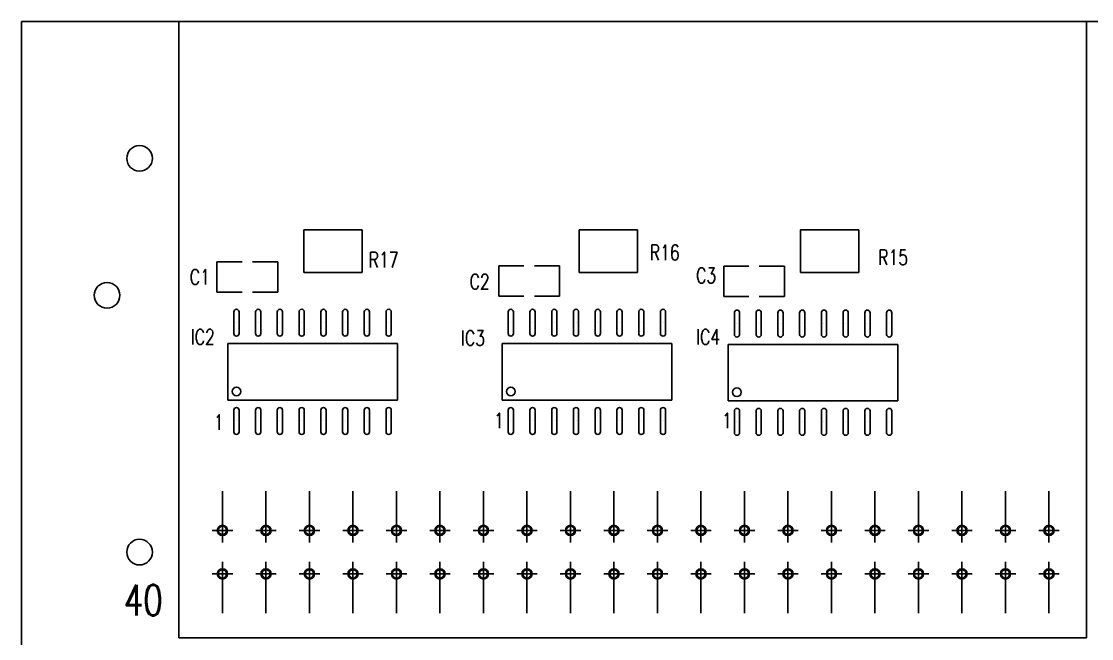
# Model space of a CAD drawing. Extents: x 0 to 110, y 0 to 72.
# Drawn here: x 0 to 62.5, y 36 to 72 of the extents above; entities that cross this region are included whole.
import ezdxf

# ---------------------------------------------------------------- set-up
doc = ezdxf.new("R2010")
doc.units = 0
doc.layers.get('0').update_dxf_attribs({"linetype": 'CONTINUOUS'})
for name, color, linetype in [('BOARD_OUTLINE_00', 254, 'CONTINUOUS'), ('DRIL_SYMBOL', 254, 'CONTINUOUS'), ('PART_NAME_01', 254, 'CONTINUOUS'), ('PART_TOP_2DLINE_00', 254, 'CONTINUOUS'), ('PART_TOP_2DLINE_01', 254, 'CONTINUOUS'), ('TEXT_26', 255, 'CONTINUOUS')]:
    doc.layers.add(name, color=color, linetype=linetype)
doc.styles.add('W0$127', font='simplex', dxfattribs={"width": 0.75})
doc.styles.add('W0$254', font='simplex', dxfattribs={"width": 0.75})

msp = doc.modelspace()

# ---------------------------------------------------------------- linework, layer by layer
for p, q in [((12.403, 55.035), (12.403, 53.765)), ((12.707, 53.765), (12.707, 55.035)), ((13.673, 55.035), (13.673, 53.765)), ((13.977, 53.765), (13.977, 55.035)), ((14.943, 55.035), (14.943, 53.765)), ((15.247, 53.765), (15.247, 55.035)), ((16.213, 55.035), (16.213, 53.765)), ((16.517, 53.765), (16.517, 55.035)), ((17.483, 55.035), (17.483, 53.765)), ((17.787, 53.765), (17.787, 55.035)), ((18.753, 55.035), (18.753, 53.765)), ((19.057, 53.765), (19.057, 55.035)), ((20.023, 55.035), (20.023, 53.765)), ((20.327, 53.765), (20.327, 55.035)), ((21.293, 55.035), (21.293, 53.765)), ((21.597, 53.765), (21.597, 55.035)), ((28.423, 55.035), (28.423, 53.765)), ((28.727, 53.765), (28.727, 55.035)), ((29.693, 55.035), (29.693, 53.765)), ((29.997, 53.765), (29.997, 55.035)), ((30.963, 55.035), (30.963, 53.765)), ((31.267, 53.765), (31.267, 55.035)), ((32.233, 55.035), (32.233, 53.765)), ((32.537, 53.765), (32.537, 55.035)), ((33.503, 55.035), (33.503, 53.765)), ((33.807, 53.765), (33.807, 55.035)), ((34.773, 55.035), (34.773, 53.765)), ((35.077, 53.765), (35.077, 55.035)), ((36.043, 55.035), (36.043, 53.765)), ((36.347, 53.765), (36.347, 55.035)), ((37.313, 55.035), (37.313, 53.765)), ((37.617, 53.765), (37.617, 55.035)), ((12.555, 54.4), (12.555, 54.4)), ((12.555, 54.4), (12.555, 54.4)), ((12.555, 54.4), (12.555, 54.4)), ((12.555, 54.4), (12.555, 54.4)), ((12.555, 54.4), (12.555, 54.4)), ((12.555, 54.4), (12.555, 54.4)), ((12.555, 54.4), (12.555, 54.4)), ((12.555, 54.4), (12.555, 54.4)), ((13.825, 54.4), (13.825, 54.4)), ((13.825, 54.4), (13.825, 54.4)), ((13.825, 54.4), (13.825, 54.4)), ((13.825, 54.4), (13.825, 54.4)), ((13.825, 54.4), (13.825, 54.4)), ((13.825, 54.4), (13.825, 54.4)), ((13.825, 54.4), (13.825, 54.4)), ((13.825, 54.4), (13.825, 54.4)), ((15.095, 54.4), (15.095, 54.4)), ((15.095, 54.4), (15.095, 54.4)), ((15.095, 54.4), (15.095, 54.4)), ((15.095, 54.4), (15.095, 54.4)), ((15.095, 54.4), (15.095, 54.4)), ((15.095, 54.4), (15.095, 54.4)), ((15.095, 54.4), (15.095, 54.4)), ((15.095, 54.4), (15.095, 54.4)), ((16.365, 54.4), (16.365, 54.4)), ((16.365, 54.4), (16.365, 54.4)), ((16.365, 54.4), (16.365, 54.4)), ((16.365, 54.4), (16.365, 54.4)), ((16.365, 54.4), (16.365, 54.4)), ((16.365, 54.4), (16.365, 54.4)), ((16.365, 54.4), (16.365, 54.4)), ((16.365, 54.4), (16.365, 54.4)), ((17.635, 54.4), (17.635, 54.4)), ((17.635, 54.4), (17.635, 54.4)), ((17.635, 54.4), (17.635, 54.4)), ((17.635, 54.4), (17.635, 54.4)), ((17.635, 54.4), (17.635, 54.4)), ((17.635, 54.4), (17.635, 54.4)), ((17.635, 54.4), (17.635, 54.4)), ((17.635, 54.4), (17.635, 54.4)), ((18.905, 54.4), (18.905, 54.4)), ((18.905, 54.4), (18.905, 54.4)), ((18.905, 54.4), (18.905, 54.4)), ((18.905, 54.4), (18.905, 54.4)), ((18.905, 54.4), (18.905, 54.4)), ((18.905, 54.4), (18.905, 54.4)), ((18.905, 54.4), (18.905, 54.4)), ((18.905, 54.4), (18.905, 54.4)), ((20.175, 54.4), (20.175, 54.4)), ((20.175, 54.4), (20.175, 54.4)), ((20.175, 54.4), (20.175, 54.4)), ((20.175, 54.4), (20.175, 54.4)), ((20.175, 54.4), (20.175, 54.4)), ((20.175, 54.4), (20.175, 54.4)), ((20.175, 54.4), (20.175, 54.4)), ((20.175, 54.4), (20.175, 54.4)), ((21.445, 54.4), (21.445, 54.4)), ((21.445, 54.4), (21.445, 54.4)), ((21.445, 54.4), (21.445, 54.4)), ((21.445, 54.4), (21.445, 54.4)), ((21.445, 54.4), (21.445, 54.4)), ((21.445, 54.4), (21.445, 54.4)), ((21.445, 54.4), (21.445, 54.4)), ((21.445, 54.4), (21.445, 54.4)), ((28.575, 54.4), (28.575, 54.4)), ((28.575, 54.4), (28.575, 54.4)), ((28.575, 54.4), (28.575, 54.4)), ((28.575, 54.4), (28.575, 54.4)), ((28.575, 54.4), (28.575, 54.4)), ((28.575, 54.4), (28.575, 54.4)), ((28.575, 54.4), (28.575, 54.4)), ((28.575, 54.4), (28.575, 54.4)), ((29.845, 54.4), (29.845, 54.4)), ((29.845, 54.4), (29.845, 54.4)), ((29.845, 54.4), (29.845, 54.4)), ((29.845, 54.4), (29.845, 54.4)), ((29.845, 54.4), (29.845, 54.4)), ((29.845, 54.4), (29.845, 54.4)), ((29.845, 54.4), (29.845, 54.4)), ((29.845, 54.4), (29.845, 54.4)), ((31.115, 54.4), (31.115, 54.4)), ((31.115, 54.4), (31.115, 54.4)), ((31.115, 54.4), (31.115, 54.4)), ((31.115, 54.4), (31.115, 54.4)), ((31.115, 54.4), (31.115, 54.4)), ((31.115, 54.4), (31.115, 54.4)), ((31.115, 54.4), (31.115, 54.4)), ((31.115, 54.4), (31.115, 54.4)), ((32.385, 54.4), (32.385, 54.4)), ((32.385, 54.4), (32.385, 54.4)), ((32.385, 54.4), (32.385, 54.4)), ((32.385, 54.4), (32.385, 54.4)), ((32.385, 54.4), (32.385, 54.4)), ((32.385, 54.4), (32.385, 54.4)), ((32.385, 54.4), (32.385, 54.4)), ((32.385, 54.4), (32.385, 54.4)), ((33.655, 54.4), (33.655, 54.4)), ((33.655, 54.4), (33.655, 54.4)), ((33.655, 54.4), (33.655, 54.4)), ((33.655, 54.4), (33.655, 54.4)), ((33.655, 54.4), (33.655, 54.4)), ((33.655, 54.4), (33.655, 54.4)), ((33.655, 54.4), (33.655, 54.4)), ((33.655, 54.4), (33.655, 54.4)), ((34.925, 54.4), (34.925, 54.4)), ((34.925, 54.4), (34.925, 54.4)), ((34.925, 54.4), (34.925, 54.4)), ((34.925, 54.4), (34.925, 54.4)), ((34.925, 54.4), (34.925, 54.4)), ((34.925, 54.4), (34.925, 54.4)), ((34.925, 54.4), (34.925, 54.4)), ((34.925, 54.4), (34.925, 54.4)), ((36.195, 54.4), (36.195, 54.4)), ((36.195, 54.4), (36.195, 54.4)), ((36.195, 54.4), (36.195, 54.4)), ((36.195, 54.4), (36.195, 54.4)), ((36.195, 54.4), (36.195, 54.4)), ((36.195, 54.4), (36.195, 54.4)), ((36.195, 54.4), (36.195, 54.4)), ((36.195, 54.4), (36.195, 54.4)), ((37.465, 54.4), (37.465, 54.4)), ((37.465, 54.4), (37.465, 54.4)), ((37.465, 54.4), (37.465, 54.4)), ((37.465, 54.4), (37.465, 54.4)), ((37.465, 54.4), (37.465, 54.4)), ((37.465, 54.4), (37.465, 54.4)), ((37.465, 54.4), (37.465, 54.4)), ((37.465, 54.4), (37.465, 54.4)), ((41.629, 54.986), (41.629, 53.716)), ((41.934, 53.716), (41.934, 54.986)), ((42.899, 54.986), (42.899, 53.716)), ((43.204, 53.716), (43.204, 54.986)), ((44.169, 54.986), (44.169, 53.716)), ((44.474, 53.716), (44.474, 54.986)), ((45.439, 54.986), (45.439, 53.716)), ((45.744, 53.716), (45.744, 54.986)), ((46.709, 54.986), (46.709, 53.716)), ((47.014, 53.716), (47.014, 54.986)), ((47.979, 54.986), (47.979, 53.716)), ((48.284, 53.716), (48.284, 54.986)), ((49.249, 54.986), (49.249, 53.716)), ((49.554, 53.716), (49.554, 54.986)), ((50.519, 54.986), (50.519, 53.716)), ((50.824, 53.716), (50.824, 54.986)), ((41.781, 54.351), (41.781, 54.351)), ((41.781, 54.351), (41.781, 54.351)), ((41.781, 54.351), (41.781, 54.351)), ((41.781, 54.351), (41.781, 54.351)), ((41.781, 54.351), (41.781, 54.351)), ((41.781, 54.351), (41.781, 54.351)), ((41.781, 54.351), (41.781, 54.351)), ((41.781, 54.351), (41.781, 54.351)), ((43.051, 54.351), (43.051, 54.351)), ((43.051, 54.351), (43.051, 54.351)), ((43.051, 54.351), (43.051, 54.351)), ((43.051, 54.351), (43.051, 54.351)), ((43.051, 54.351), (43.051, 54.351)), ((43.051, 54.351), (43.051, 54.351)), ((43.051, 54.351), (43.051, 54.351)), ((43.051, 54.351), (43.051, 54.351)), ((44.321, 54.351), (44.321, 54.351)), ((44.321, 54.351), (44.321, 54.351)), ((44.321, 54.351), (44.321, 54.351)), ((44.321, 54.351), (44.321, 54.351)), ((44.321, 54.351), (44.321, 54.351)), ((44.321, 54.351), (44.321, 54.351)), ((44.321, 54.351), (44.321, 54.351)), ((44.321, 54.351), (44.321, 54.351)), ((45.591, 54.351), (45.591, 54.351)), ((45.591, 54.351), (45.591, 54.351)), ((45.591, 54.351), (45.591, 54.351)), ((45.591, 54.351), (45.591, 54.351)), ((45.591, 54.351), (45.591, 54.351)), ((45.591, 54.351), (45.591, 54.351)), ((45.591, 54.351), (45.591, 54.351)), ((45.591, 54.351), (45.591, 54.351)), ((46.861, 54.351), (46.861, 54.351)), ((46.861, 54.351), (46.861, 54.351)), ((46.861, 54.351), (46.861, 54.351)), ((46.861, 54.351), (46.861, 54.351)), ((46.861, 54.351), (46.861, 54.351)), ((46.861, 54.351), (46.861, 54.351)), ((46.861, 54.351), (46.861, 54.351)), ((46.861, 54.351), (46.861, 54.351)), ((48.131, 54.351), (48.131, 54.351)), ((48.131, 54.351), (48.131, 54.351)), ((48.131, 54.351), (48.131, 54.351)), ((48.131, 54.351), (48.131, 54.351)), ((48.131, 54.351), (48.131, 54.351)), ((48.131, 54.351), (48.131, 54.351)), ((48.131, 54.351), (48.131, 54.351)), ((48.131, 54.351), (48.131, 54.351)), ((49.401, 54.351), (49.401, 54.351)), ((49.401, 54.351), (49.401, 54.351)), ((49.401, 54.351), (49.401, 54.351)), ((49.401, 54.351), (49.401, 54.351)), ((49.401, 54.351), (49.401, 54.351)), ((49.401, 54.351), (49.401, 54.351)), ((49.401, 54.351), (49.401, 54.351)), ((49.401, 54.351), (49.401, 54.351)), ((50.671, 54.351), (50.671, 54.351)), ((50.671, 54.351), (50.671, 54.351)), ((50.671, 54.351), (50.671, 54.351)), ((50.671, 54.351), (50.671, 54.351)), ((50.671, 54.351), (50.671, 54.351)), ((50.671, 54.351), (50.671, 54.351)), ((50.671, 54.351), (50.671, 54.351)), ((50.671, 54.351), (50.671, 54.351)), ((12.403, 49.295), (12.403, 48.025)), ((12.707, 48.025), (12.707, 49.295)), ((13.673, 49.295), (13.673, 48.025)), ((13.977, 48.025), (13.977, 49.295)), ((14.943, 49.295), (14.943, 48.025)), ((15.247, 48.025), (15.247, 49.295)), ((16.213, 49.295), (16.213, 48.025)), ((16.517, 48.025), (16.517, 49.295)), ((17.483, 49.295), (17.483, 48.025)), ((17.787, 48.025), (17.787, 49.295)), ((18.753, 49.295), (18.753, 48.025)), ((19.057, 48.025), (19.057, 49.295)), ((20.023, 49.295), (20.023, 48.025)), ((20.327, 48.025), (20.327, 49.295)), ((21.293, 49.295), (21.293, 48.025)), ((21.597, 48.025), (21.597, 49.295)), ((28.423, 49.295), (28.423, 48.025)), ((28.727, 48.025), (28.727, 49.295)), ((29.693, 49.295), (29.693, 48.025)), ((29.997, 48.025), (29.997, 49.295)), ((30.963, 49.295), (30.963, 48.025)), ((31.267, 48.025), (31.267, 49.295)), ((32.233, 49.295), (32.233, 48.025)), ((32.537, 48.025), (32.537, 49.295)), ((33.503, 49.295), (33.503, 48.025)), ((33.807, 48.025), (33.807, 49.295)), ((34.773, 49.295), (34.773, 48.025)), ((35.077, 48.025), (35.077, 49.295)), ((36.043, 49.295), (36.043, 48.025)), ((36.347, 48.025), (36.347, 49.295)), ((37.313, 49.295), (37.313, 48.025)), ((37.617, 48.025), (37.617, 49.295)), ((41.629, 49.245), (41.629, 47.975)), ((41.934, 47.975), (41.934, 49.245)), ((42.899, 49.245), (42.899, 47.975)), ((43.204, 47.975), (43.204, 49.245)), ((44.169, 49.245), (44.169, 47.975)), ((44.474, 47.975), (44.474, 49.245)), ((45.439, 49.245), (45.439, 47.975)), ((45.744, 47.975), (45.744, 49.245)), ((46.709, 49.245), (46.709, 47.975)), ((47.014, 47.975), (47.014, 49.245)), ((47.979, 49.245), (47.979, 47.975)), ((48.284, 47.975), (48.284, 49.245)), ((49.249, 49.245), (49.249, 47.975)), ((49.554, 47.975), (49.554, 49.245)), ((50.519, 49.245), (50.519, 47.975)), ((50.824, 47.975), (50.824, 49.245)), ((12.555, 48.66), (12.555, 48.66)), ((12.555, 48.66), (12.555, 48.66)), ((12.555, 48.66), (12.555, 48.66)), ((12.555, 48.66), (12.555, 48.66)), ((12.555, 48.66), (12.555, 48.66)), ((12.555, 48.66), (12.555, 48.66)), ((12.555, 48.66), (12.555, 48.66)), ((12.555, 48.66), (12.555, 48.66)), ((13.825, 48.66), (13.825, 48.66)), ((13.825, 48.66), (13.825, 48.66)), ((13.825, 48.66), (13.825, 48.66)), ((13.825, 48.66), (13.825, 48.66)), ((13.825, 48.66), (13.825, 48.66)), ((13.825, 48.66), (13.825, 48.66)), ((13.825, 48.66), (13.825, 48.66)), ((13.825, 48.66), (13.825, 48.66)), ((15.095, 48.66), (15.095, 48.66)), ((15.095, 48.66), (15.095, 48.66)), ((15.095, 48.66), (15.095, 48.66)), ((15.095, 48.66), (15.095, 48.66)), ((15.095, 48.66), (15.095, 48.66)), ((15.095, 48.66), (15.095, 48.66)), ((15.095, 48.66), (15.095, 48.66)), ((15.095, 48.66), (15.095, 48.66)), ((16.365, 48.66), (16.365, 48.66)), ((16.365, 48.66), (16.365, 48.66)), ((16.365, 48.66), (16.365, 48.66)), ((16.365, 48.66), (16.365, 48.66)), ((16.365, 48.66), (16.365, 48.66)), ((16.365, 48.66), (16.365, 48.66)), ((16.365, 48.66), (16.365, 48.66)), ((16.365, 48.66), (16.365, 48.66)), ((17.635, 48.66), (17.635, 48.66)), ((17.635, 48.66), (17.635, 48.66)), ((17.635, 48.66), (17.635, 48.66)), ((17.635, 48.66), (17.635, 48.66)), ((17.635, 48.66), (17.635, 48.66)), ((17.635, 48.66), (17.635, 48.66)), ((17.635, 48.66), (17.635, 48.66)), ((17.635, 48.66), (17.635, 48.66)), ((18.905, 48.66), (18.905, 48.66)), ((18.905, 48.66), (18.905, 48.66)), ((18.905, 48.66), (18.905, 48.66)), ((18.905, 48.66), (18.905, 48.66)), ((18.905, 48.66), (18.905, 48.66)), ((18.905, 48.66), (18.905, 48.66)), ((18.905, 48.66), (18.905, 48.66)), ((18.905, 48.66), (18.905, 48.66)), ((20.175, 48.66), (20.175, 48.66)), ((20.175, 48.66), (20.175, 48.66)), ((20.175, 48.66), (20.175, 48.66)), ((20.175, 48.66), (20.175, 48.66)), ((20.175, 48.66), (20.175, 48.66)), ((20.175, 48.66), (20.175, 48.66)), ((20.175, 48.66), (20.175, 48.66)), ((20.175, 48.66), (20.175, 48.66)), ((21.445, 48.66), (21.445, 48.66)), ((21.445, 48.66), (21.445, 48.66)), ((21.445, 48.66), (21.445, 48.66)), ((21.445, 48.66), (21.445, 48.66)), ((21.445, 48.66), (21.445, 48.66)), ((21.445, 48.66), (21.445, 48.66)), ((21.445, 48.66), (21.445, 48.66)), ((21.445, 48.66), (21.445, 48.66)), ((28.575, 48.66), (28.575, 48.66)), ((28.575, 48.66), (28.575, 48.66)), ((28.575, 48.66), (28.575, 48.66)), ((28.575, 48.66), (28.575, 48.66)), ((28.575, 48.66), (28.575, 48.66)), ((28.575, 48.66), (28.575, 48.66)), ((28.575, 48.66), (28.575, 48.66)), ((28.575, 48.66), (28.575, 48.66)), ((29.845, 48.66), (29.845, 48.66)), ((29.845, 48.66), (29.845, 48.66)), ((29.845, 48.66), (29.845, 48.66)), ((29.845, 48.66), (29.845, 48.66)), ((29.845, 48.66), (29.845, 48.66)), ((29.845, 48.66), (29.845, 48.66)), ((29.845, 48.66), (29.845, 48.66)), ((29.845, 48.66), (29.845, 48.66)), ((31.115, 48.66), (31.115, 48.66)), ((31.115, 48.66), (31.115, 48.66)), ((31.115, 48.66), (31.115, 48.66)), ((31.115, 48.66), (31.115, 48.66)), ((31.115, 48.66), (31.115, 48.66)), ((31.115, 48.66), (31.115, 48.66)), ((31.115, 48.66), (31.115, 48.66)), ((31.115, 48.66), (31.115, 48.66)), ((32.385, 48.66), (32.385, 48.66)), ((32.385, 48.66), (32.385, 48.66)), ((32.385, 48.66), (32.385, 48.66)), ((32.385, 48.66), (32.385, 48.66)), ((32.385, 48.66), (32.385, 48.66)), ((32.385, 48.66), (32.385, 48.66)), ((32.385, 48.66), (32.385, 48.66)), ((32.385, 48.66), (32.385, 48.66)), ((33.655, 48.66), (33.655, 48.66)), ((33.655, 48.66), (33.655, 48.66)), ((33.655, 48.66), (33.655, 48.66)), ((33.655, 48.66), (33.655, 48.66)), ((33.655, 48.66), (33.655, 48.66)), ((33.655, 48.66), (33.655, 48.66)), ((33.655, 48.66), (33.655, 48.66)), ((33.655, 48.66), (33.655, 48.66)), ((34.925, 48.66), (34.925, 48.66)), ((34.925, 48.66), (34.925, 48.66)), ((34.925, 48.66), (34.925, 48.66)), ((34.925, 48.66), (34.925, 48.66)), ((34.925, 48.66), (34.925, 48.66)), ((34.925, 48.66), (34.925, 48.66)), ((34.925, 48.66), (34.925, 48.66)), ((34.925, 48.66), (34.925, 48.66)), ((36.195, 48.66), (36.195, 48.66)), ((36.195, 48.66), (36.195, 48.66)), ((36.195, 48.66), (36.195, 48.66)), ((36.195, 48.66), (36.195, 48.66)), ((36.195, 48.66), (36.195, 48.66)), ((36.195, 48.66), (36.195, 48.66)), ((36.195, 48.66), (36.195, 48.66)), ((36.195, 48.66), (36.195, 48.66)), ((37.465, 48.66), (37.465, 48.66)), ((37.465, 48.66), (37.465, 48.66)), ((37.465, 48.66), (37.465, 48.66)), ((37.465, 48.66), (37.465, 48.66)), ((37.465, 48.66), (37.465, 48.66)), ((37.465, 48.66), (37.465, 48.66)), ((37.465, 48.66), (37.465, 48.66)), ((37.465, 48.66), (37.465, 48.66)), ((41.781, 48.61), (41.781, 48.61)), ((41.781, 48.61), (41.781, 48.61)), ((41.781, 48.61), (41.781, 48.61)), ((41.781, 48.61), (41.781, 48.61)), ((41.781, 48.61), (41.781, 48.61)), ((41.781, 48.61), (41.781, 48.61)), ((41.781, 48.61), (41.781, 48.61)), ((41.781, 48.61), (41.781, 48.61)), ((43.051, 48.61), (43.051, 48.61)), ((43.051, 48.61), (43.051, 48.61)), ((43.051, 48.61), (43.051, 48.61)), ((43.051, 48.61), (43.051, 48.61)), ((43.051, 48.61), (43.051, 48.61)), ((43.051, 48.61), (43.051, 48.61)), ((43.051, 48.61), (43.051, 48.61)), ((43.051, 48.61), (43.051, 48.61)), ((44.321, 48.61), (44.321, 48.61)), ((44.321, 48.61), (44.321, 48.61)), ((44.321, 48.61), (44.321, 48.61)), ((44.321, 48.61), (44.321, 48.61)), ((44.321, 48.61), (44.321, 48.61)), ((44.321, 48.61), (44.321, 48.61)), ((44.321, 48.61), (44.321, 48.61)), ((44.321, 48.61), (44.321, 48.61)), ((45.591, 48.61), (45.591, 48.61)), ((45.591, 48.61), (45.591, 48.61)), ((45.591, 48.61), (45.591, 48.61)), ((45.591, 48.61), (45.591, 48.61)), ((45.591, 48.61), (45.591, 48.61)), ((45.591, 48.61), (45.591, 48.61)), ((45.591, 48.61), (45.591, 48.61)), ((45.591, 48.61), (45.591, 48.61)), ((46.861, 48.61), (46.861, 48.61)), ((46.861, 48.61), (46.861, 48.61)), ((46.861, 48.61), (46.861, 48.61)), ((46.861, 48.61), (46.861, 48.61)), ((46.861, 48.61), (46.861, 48.61)), ((46.861, 48.61), (46.861, 48.61)), ((46.861, 48.61), (46.861, 48.61)), ((46.861, 48.61), (46.861, 48.61)), ((48.131, 48.61), (48.131, 48.61)), ((48.131, 48.61), (48.131, 48.61)), ((48.131, 48.61), (48.131, 48.61)), ((48.131, 48.61), (48.131, 48.61)), ((48.131, 48.61), (48.131, 48.61)), ((48.131, 48.61), (48.131, 48.61)), ((48.131, 48.61), (48.131, 48.61)), ((48.131, 48.61), (48.131, 48.61)), ((49.401, 48.61), (49.401, 48.61)), ((49.401, 48.61), (49.401, 48.61)), ((49.401, 48.61), (49.401, 48.61)), ((49.401, 48.61), (49.401, 48.61)), ((49.401, 48.61), (49.401, 48.61)), ((49.401, 48.61), (49.401, 48.61)), ((49.401, 48.61), (49.401, 48.61)), ((49.401, 48.61), (49.401, 48.61)), ((50.671, 48.61), (50.671, 48.61)), ((50.671, 48.61), (50.671, 48.61)), ((50.671, 48.61), (50.671, 48.61)), ((50.671, 48.61), (50.671, 48.61)), ((50.671, 48.61), (50.671, 48.61)), ((50.671, 48.61), (50.671, 48.61)), ((50.671, 48.61), (50.671, 48.61)), ((50.671, 48.61), (50.671, 48.61)), ((11.74, 44.57), (11.74, 41.57)), ((14.28, 44.57), (14.28, 41.57)), ((16.82, 44.57), (16.82, 41.57)), ((19.36, 44.57), (19.36, 41.57)), ((21.9, 44.57), (21.9, 41.57)), ((24.44, 44.57), (24.44, 41.57)), ((26.98, 44.57), (26.98, 41.57)), ((29.52, 44.57), (29.52, 41.57)), ((32.06, 44.57), (32.06, 41.57)), ((34.6, 44.57), (34.6, 41.57)), ((37.14, 44.57), (37.14, 41.57)), ((39.68, 44.57), (39.68, 41.57)), ((42.22, 44.57), (42.22, 41.57)), ((44.76, 44.57), (44.76, 41.57)), ((47.3, 44.57), (47.3, 41.57)), ((49.84, 44.57), (49.84, 41.57)), ((52.38, 44.57), (52.38, 41.57)), ((54.92, 44.57), (54.92, 41.57)), ((57.46, 44.57), (57.46, 41.57)), ((60, 44.57), (60, 41.57)), ((12.34, 42.27), (11.14, 42.27)), ((14.88, 42.27), (13.68, 42.27)), ((17.42, 42.27), (16.22, 42.27)), ((19.96, 42.27), (18.76, 42.27)), ((22.5, 42.27), (21.3, 42.27)), ((25.04, 42.27), (23.84, 42.27)), ((27.58, 42.27), (26.38, 42.27)), ((30.12, 42.27), (28.92, 42.27)), ((32.66, 42.27), (31.46, 42.27)), ((35.2, 42.27), (34, 42.27)), ((37.74, 42.27), (36.54, 42.27)), ((40.28, 42.27), (39.08, 42.27)), ((42.82, 42.27), (41.62, 42.27)), ((45.36, 42.27), (44.16, 42.27)), ((47.9, 42.27), (46.7, 42.27)), ((50.44, 42.27), (49.24, 42.27)), ((52.98, 42.27), (51.78, 42.27)), ((55.52, 42.27), (54.32, 42.27)), ((58.06, 42.27), (56.86, 42.27)), ((60.6, 42.27), (59.4, 42.27)), ((11.74, 40.43), (11.74, 37.43)), ((14.28, 40.43), (14.28, 37.43)), ((16.82, 40.43), (16.82, 37.43)), ((19.36, 40.43), (19.36, 37.43)), ((21.9, 40.43), (21.9, 37.43)), ((24.44, 40.43), (24.44, 37.43)), ((26.98, 40.43), (26.98, 37.43)), ((29.52, 40.43), (29.52, 37.43)), ((32.06, 40.43), (32.06, 37.43)), ((34.6, 40.43), (34.6, 37.43)), ((37.14, 40.43), (37.14, 37.43)), ((39.68, 40.43), (39.68, 37.43)), ((42.22, 40.43), (42.22, 37.43)), ((44.76, 40.43), (44.76, 37.43)), ((47.3, 40.43), (47.3, 37.43)), ((49.84, 40.43), (49.84, 37.43)), ((52.38, 40.43), (52.38, 37.43)), ((54.92, 40.43), (54.92, 37.43)), ((57.46, 40.43), (57.46, 37.43)), ((60, 40.43), (60, 37.43)), ((12.34, 39.73), (11.14, 39.73)), ((14.88, 39.73), (13.68, 39.73)), ((17.42, 39.73), (16.22, 39.73)), ((19.96, 39.73), (18.76, 39.73)), ((22.5, 39.73), (21.3, 39.73)), ((25.04, 39.73), (23.84, 39.73)), ((27.58, 39.73), (26.38, 39.73)), ((30.12, 39.73), (28.92, 39.73)), ((32.66, 39.73), (31.46, 39.73)), ((35.2, 39.73), (34, 39.73)), ((37.74, 39.73), (36.54, 39.73)), ((40.28, 39.73), (39.08, 39.73)), ((42.82, 39.73), (41.62, 39.73)), ((45.36, 39.73), (44.16, 39.73)), ((47.9, 39.73), (46.7, 39.73)), ((50.44, 39.73), (49.24, 39.73)), ((52.98, 39.73), (51.78, 39.73)), ((55.52, 39.73), (54.32, 39.73)), ((58.06, 39.73), (56.86, 39.73)), ((60.6, 39.73), (59.4, 39.73))]:
    msp.add_line(p, q)
for centre, radius, start, end in [((6.9, 64), 0.749, 0, 180), ((6.9, 64), 0.749, 0, 180), ((6.9, 64), 0.749, 180, 0), ((6.9, 64), 0.749, 180, 0), ((5, 56), 0.749, 0, 180), ((5, 56), 0.749, 0, 180), ((5, 56), 0.749, 180, 0), ((5, 56), 0.749, 180, 0), ((12.555, 55.035), 0.152, 0, 180), ((13.825, 55.035), 0.152, 0, 180), ((15.095, 55.035), 0.152, 0, 180), ((16.365, 55.035), 0.152, 0, 180), ((17.635, 55.035), 0.152, 0, 180), ((18.905, 55.035), 0.152, 0, 180), ((20.175, 55.035), 0.152, 0, 180), ((21.445, 55.035), 0.152, 0, 180), ((28.575, 55.035), 0.152, 0, 180), ((29.845, 55.035), 0.152, 0, 180), ((31.115, 55.035), 0.152, 0, 180), ((32.385, 55.035), 0.152, 0, 180), ((33.655, 55.035), 0.152, 0, 180), ((34.925, 55.035), 0.152, 0, 180), ((36.195, 55.035), 0.152, 0, 180), ((37.465, 55.035), 0.152, 0, 180), ((41.781, 54.986), 0.152, 0, 180), ((43.051, 54.986), 0.152, 0, 180), ((44.321, 54.986), 0.152, 0, 180), ((45.591, 54.986), 0.152, 0, 180), ((46.861, 54.986), 0.152, 0, 180), ((48.131, 54.986), 0.152, 0, 180), ((49.401, 54.986), 0.152, 0, 180), ((50.671, 54.986), 0.152, 0, 180), ((12.555, 53.765), 0.152, 180, 0), ((13.825, 53.765), 0.152, 180, 0), ((15.095, 53.765), 0.152, 180, 0), ((16.365, 53.765), 0.152, 180, 0), ((17.635, 53.765), 0.152, 180, 0), ((18.905, 53.765), 0.152, 180, 0), ((20.175, 53.765), 0.152, 180, 0), ((21.445, 53.765), 0.152, 180, 0), ((28.575, 53.765), 0.152, 180, 0), ((29.845, 53.765), 0.152, 180, 0), ((31.115, 53.765), 0.152, 180, 0), ((32.385, 53.765), 0.152, 180, 0), ((33.655, 53.765), 0.152, 180, 0), ((34.925, 53.765), 0.152, 180, 0), ((36.195, 53.765), 0.152, 180, 0), ((37.465, 53.765), 0.152, 180, 0), ((41.781, 53.716), 0.152, 180, 0), ((43.051, 53.716), 0.152, 180, 0), ((44.321, 53.716), 0.152, 180, 0), ((45.591, 53.716), 0.152, 180, 0), ((46.861, 53.716), 0.152, 180, 0), ((48.131, 53.716), 0.152, 180, 0), ((49.401, 53.716), 0.152, 180, 0), ((50.671, 53.716), 0.152, 180, 0), ((12.555, 49.295), 0.152, 0, 180), ((13.825, 49.295), 0.152, 0, 180), ((15.095, 49.295), 0.152, 0, 180), ((16.365, 49.295), 0.152, 0, 180), ((17.635, 49.295), 0.152, 0, 180), ((18.905, 49.295), 0.152, 0, 180), ((20.175, 49.295), 0.152, 0, 180), ((21.445, 49.295), 0.152, 0, 180), ((28.575, 49.295), 0.152, 0, 180), ((29.845, 49.295), 0.152, 0, 180), ((31.115, 49.295), 0.152, 0, 180), ((32.385, 49.295), 0.152, 0, 180), ((33.655, 49.295), 0.152, 0, 180), ((34.925, 49.295), 0.152, 0, 180), ((36.195, 49.295), 0.152, 0, 180), ((37.465, 49.295), 0.152, 0, 180), ((41.781, 49.245), 0.152, 0, 180), ((43.051, 49.245), 0.152, 0, 180), ((44.321, 49.245), 0.152, 0, 180), ((45.591, 49.245), 0.152, 0, 180), ((46.861, 49.245), 0.152, 0, 180), ((48.131, 49.245), 0.152, 0, 180), ((49.401, 49.245), 0.152, 0, 180), ((50.671, 49.245), 0.152, 0, 180), ((12.555, 48.025), 0.152, 180, 0), ((13.825, 48.025), 0.152, 180, 0), ((15.095, 48.025), 0.152, 180, 0), ((16.365, 48.025), 0.152, 180, 0), ((17.635, 48.025), 0.152, 180, 0), ((18.905, 48.025), 0.152, 180, 0), ((20.175, 48.025), 0.152, 180, 0), ((21.445, 48.025), 0.152, 180, 0), ((28.575, 48.025), 0.152, 180, 0), ((29.845, 48.025), 0.152, 180, 0), ((31.115, 48.025), 0.152, 180, 0), ((32.385, 48.025), 0.152, 180, 0), ((33.655, 48.025), 0.152, 180, 0), ((34.925, 48.025), 0.152, 180, 0), ((36.195, 48.025), 0.152, 180, 0), ((37.465, 48.025), 0.152, 180, 0), ((41.781, 47.975), 0.152, 180, 0), ((43.051, 47.975), 0.152, 180, 0), ((44.321, 47.975), 0.152, 180, 0), ((45.591, 47.975), 0.152, 180, 0), ((46.861, 47.975), 0.152, 180, 0), ((48.131, 47.975), 0.152, 180, 0), ((49.401, 47.975), 0.152, 180, 0), ((50.671, 47.975), 0.152, 180, 0), ((11.74, 42.27), 0.3, 90, 270), ((11.74, 42.27), 0.242, 0, 180), ((11.74, 42.27), 0.242, 0, 180), ((11.74, 42.27), 0.3, 270, 90), ((14.28, 42.27), 0.3, 90, 270), ((14.28, 42.27), 0.242, 0, 180), ((14.28, 42.27), 0.242, 0, 180), ((14.28, 42.27), 0.3, 270, 90), ((16.82, 42.27), 0.3, 90, 270), ((16.82, 42.27), 0.242, 0, 180), ((16.82, 42.27), 0.242, 0, 180), ((16.82, 42.27), 0.3, 270, 90), ((19.36, 42.27), 0.3, 90, 270), ((19.36, 42.27), 0.242, 0, 180), ((19.36, 42.27), 0.242, 0, 180), ((19.36, 42.27), 0.3, 270, 90), ((21.9, 42.27), 0.3, 90, 270), ((21.9, 42.27), 0.242, 0, 180), ((21.9, 42.27), 0.242, 0, 180), ((21.9, 42.27), 0.3, 270, 90), ((24.44, 42.27), 0.3, 90, 270), ((24.44, 42.27), 0.242, 0, 180), ((24.44, 42.27), 0.242, 0, 180), ((24.44, 42.27), 0.3, 270, 90), ((26.98, 42.27), 0.3, 90, 270), ((26.98, 42.27), 0.242, 0, 180), ((26.98, 42.27), 0.242, 0, 180), ((26.98, 42.27), 0.3, 270, 90), ((29.52, 42.27), 0.3, 90, 270), ((29.52, 42.27), 0.242, 0, 180), ((29.52, 42.27), 0.242, 0, 180), ((29.52, 42.27), 0.3, 270, 90), ((32.06, 42.27), 0.3, 90, 270), ((32.06, 42.27), 0.242, 0, 180), ((32.06, 42.27), 0.242, 0, 180), ((32.06, 42.27), 0.3, 270, 90), ((34.6, 42.27), 0.3, 90, 270), ((34.6, 42.27), 0.242, 0, 180), ((34.6, 42.27), 0.242, 0, 180), ((34.6, 42.27), 0.3, 270, 90), ((37.14, 42.27), 0.3, 90, 270), ((37.14, 42.27), 0.242, 0, 180), ((37.14, 42.27), 0.242, 0, 180), ((37.14, 42.27), 0.3, 270, 90), ((39.68, 42.27), 0.3, 90, 270), ((39.68, 42.27), 0.242, 0, 180), ((39.68, 42.27), 0.242, 0, 180), ((39.68, 42.27), 0.3, 270, 90), ((42.22, 42.27), 0.3, 90, 270), ((42.22, 42.27), 0.242, 0, 180), ((42.22, 42.27), 0.242, 0, 180), ((42.22, 42.27), 0.3, 270, 90), ((44.76, 42.27), 0.3, 90, 270), ((44.76, 42.27), 0.242, 0, 180), ((44.76, 42.27), 0.242, 0, 180), ((44.76, 42.27), 0.3, 270, 90), ((47.3, 42.27), 0.3, 90, 270), ((47.3, 42.27), 0.242, 0, 180), ((47.3, 42.27), 0.242, 0, 180), ((47.3, 42.27), 0.3, 270, 90), ((49.84, 42.27), 0.3, 90, 270), ((49.84, 42.27), 0.242, 0, 180), ((49.84, 42.27), 0.242, 0, 180), ((49.84, 42.27), 0.3, 270, 90), ((52.38, 42.27), 0.3, 90, 270), ((52.38, 42.27), 0.242, 0, 180), ((52.38, 42.27), 0.242, 0, 180), ((52.38, 42.27), 0.3, 270, 90), ((54.92, 42.27), 0.3, 90, 270), ((54.92, 42.27), 0.242, 0, 180), ((54.92, 42.27), 0.242, 0, 180), ((54.92, 42.27), 0.3, 270, 90), ((57.46, 42.27), 0.3, 90, 270), ((57.46, 42.27), 0.242, 0, 180), ((57.46, 42.27), 0.242, 0, 180), ((57.46, 42.27), 0.3, 270, 90), ((60, 42.27), 0.3, 90, 270), ((60, 42.27), 0.242, 0, 180), ((60, 42.27), 0.242, 0, 180), ((60, 42.27), 0.3, 270, 90), ((11.74, 42.27), 0.242, 180, 0), ((11.74, 42.27), 0.242, 180, 0), ((14.28, 42.27), 0.242, 180, 0), ((14.28, 42.27), 0.242, 180, 0), ((16.82, 42.27), 0.242, 180, 0), ((16.82, 42.27), 0.242, 180, 0), ((19.36, 42.27), 0.242, 180, 0), ((19.36, 42.27), 0.242, 180, 0), ((21.9, 42.27), 0.242, 180, 0), ((21.9, 42.27), 0.242, 180, 0), ((24.44, 42.27), 0.242, 180, 0), ((24.44, 42.27), 0.242, 180, 0), ((26.98, 42.27), 0.242, 180, 0), ((26.98, 42.27), 0.242, 180, 0), ((29.52, 42.27), 0.242, 180, 0), ((29.52, 42.27), 0.242, 180, 0), ((32.06, 42.27), 0.242, 180, 0), ((32.06, 42.27), 0.242, 180, 0), ((34.6, 42.27), 0.242, 180, 0), ((34.6, 42.27), 0.242, 180, 0), ((37.14, 42.27), 0.242, 180, 0), ((37.14, 42.27), 0.242, 180, 0), ((39.68, 42.27), 0.242, 180, 0), ((39.68, 42.27), 0.242, 180, 0), ((42.22, 42.27), 0.242, 180, 0), ((42.22, 42.27), 0.242, 180, 0), ((44.76, 42.27), 0.242, 180, 0), ((44.76, 42.27), 0.242, 180, 0), ((47.3, 42.27), 0.242, 180, 0), ((47.3, 42.27), 0.242, 180, 0), ((49.84, 42.27), 0.242, 180, 0), ((49.84, 42.27), 0.242, 180, 0), ((52.38, 42.27), 0.242, 180, 0), ((52.38, 42.27), 0.242, 180, 0), ((54.92, 42.27), 0.242, 180, 0), ((54.92, 42.27), 0.242, 180, 0), ((57.46, 42.27), 0.242, 180, 0), ((57.46, 42.27), 0.242, 180, 0), ((60, 42.27), 0.242, 180, 0), ((60, 42.27), 0.242, 180, 0), ((6.9, 41), 0.749, 0, 180), ((6.9, 41), 0.749, 0, 180), ((6.9, 41), 0.749, 180, 0), ((6.9, 41), 0.749, 180, 0), ((11.74, 39.73), 0.3, 90, 270), ((11.74, 39.73), 0.3, 270, 90), ((14.28, 39.73), 0.3, 90, 270), ((14.28, 39.73), 0.3, 270, 90), ((16.82, 39.73), 0.3, 90, 270), ((16.82, 39.73), 0.3, 270, 90), ((19.36, 39.73), 0.3, 90, 270), ((19.36, 39.73), 0.3, 270, 90), ((21.9, 39.73), 0.3, 90, 270), ((21.9, 39.73), 0.3, 270, 90), ((24.44, 39.73), 0.3, 90, 270), ((24.44, 39.73), 0.3, 270, 90), ((26.98, 39.73), 0.3, 90, 270), ((26.98, 39.73), 0.3, 270, 90), ((29.52, 39.73), 0.3, 90, 270), ((29.52, 39.73), 0.3, 270, 90), ((32.06, 39.73), 0.3, 90, 270), ((32.06, 39.73), 0.3, 270, 90), ((34.6, 39.73), 0.3, 90, 270), ((34.6, 39.73), 0.3, 270, 90), ((37.14, 39.73), 0.3, 90, 270), ((37.14, 39.73), 0.3, 270, 90), ((39.68, 39.73), 0.3, 90, 270), ((39.68, 39.73), 0.3, 270, 90), ((42.22, 39.73), 0.3, 90, 270), ((42.22, 39.73), 0.3, 270, 90), ((44.76, 39.73), 0.3, 90, 270), ((44.76, 39.73), 0.3, 270, 90), ((47.3, 39.73), 0.3, 90, 270), ((47.3, 39.73), 0.3, 270, 90), ((49.84, 39.73), 0.3, 90, 270), ((49.84, 39.73), 0.3, 270, 90), ((52.38, 39.73), 0.3, 90, 270), ((52.38, 39.73), 0.3, 270, 90), ((54.92, 39.73), 0.3, 90, 270), ((54.92, 39.73), 0.3, 270, 90), ((57.46, 39.73), 0.3, 90, 270), ((57.46, 39.73), 0.3, 270, 90), ((60, 39.73), 0.3, 90, 270), ((60, 39.73), 0.3, 270, 90), ((11.74, 39.73), 0.242, 0, 180), ((11.74, 39.73), 0.242, 0, 180), ((11.74, 39.73), 0.242, 180, 0), ((11.74, 39.73), 0.242, 180, 0), ((14.28, 39.73), 0.242, 0, 180), ((14.28, 39.73), 0.242, 0, 180), ((14.28, 39.73), 0.242, 180, 0), ((14.28, 39.73), 0.242, 180, 0), ((16.82, 39.73), 0.242, 0, 180), ((16.82, 39.73), 0.242, 0, 180), ((16.82, 39.73), 0.242, 180, 0), ((16.82, 39.73), 0.242, 180, 0), ((19.36, 39.73), 0.242, 0, 180), ((19.36, 39.73), 0.242, 0, 180), ((19.36, 39.73), 0.242, 180, 0), ((19.36, 39.73), 0.242, 180, 0), ((21.9, 39.73), 0.242, 0, 180), ((21.9, 39.73), 0.242, 0, 180), ((21.9, 39.73), 0.242, 180, 0), ((21.9, 39.73), 0.242, 180, 0), ((24.44, 39.73), 0.242, 0, 180), ((24.44, 39.73), 0.242, 0, 180), ((24.44, 39.73), 0.242, 180, 0), ((24.44, 39.73), 0.242, 180, 0), ((26.98, 39.73), 0.242, 0, 180), ((26.98, 39.73), 0.242, 0, 180), ((26.98, 39.73), 0.242, 180, 0), ((26.98, 39.73), 0.242, 180, 0), ((29.52, 39.73), 0.242, 0, 180), ((29.52, 39.73), 0.242, 0, 180), ((29.52, 39.73), 0.242, 180, 0), ((29.52, 39.73), 0.242, 180, 0), ((32.06, 39.73), 0.242, 0, 180), ((32.06, 39.73), 0.242, 0, 180), ((32.06, 39.73), 0.242, 180, 0), ((32.06, 39.73), 0.242, 180, 0), ((34.6, 39.73), 0.242, 0, 180), ((34.6, 39.73), 0.242, 0, 180), ((34.6, 39.73), 0.242, 180, 0), ((34.6, 39.73), 0.242, 180, 0), ((37.14, 39.73), 0.242, 0, 180), ((37.14, 39.73), 0.242, 0, 180), ((37.14, 39.73), 0.242, 180, 0), ((37.14, 39.73), 0.242, 180, 0), ((39.68, 39.73), 0.242, 0, 180), ((39.68, 39.73), 0.242, 0, 180), ((39.68, 39.73), 0.242, 180, 0), ((39.68, 39.73), 0.242, 180, 0), ((42.22, 39.73), 0.242, 0, 180), ((42.22, 39.73), 0.242, 0, 180), ((42.22, 39.73), 0.242, 180, 0), ((42.22, 39.73), 0.242, 180, 0), ((44.76, 39.73), 0.242, 0, 180), ((44.76, 39.73), 0.242, 0, 180), ((44.76, 39.73), 0.242, 180, 0), ((44.76, 39.73), 0.242, 180, 0), ((47.3, 39.73), 0.242, 0, 180), ((47.3, 39.73), 0.242, 0, 180), ((47.3, 39.73), 0.242, 180, 0), ((47.3, 39.73), 0.242, 180, 0), ((49.84, 39.73), 0.242, 0, 180), ((49.84, 39.73), 0.242, 0, 180), ((49.84, 39.73), 0.242, 180, 0), ((49.84, 39.73), 0.242, 180, 0), ((52.38, 39.73), 0.242, 0, 180), ((52.38, 39.73), 0.242, 0, 180), ((52.38, 39.73), 0.242, 180, 0), ((52.38, 39.73), 0.242, 180, 0), ((54.92, 39.73), 0.242, 0, 180), ((54.92, 39.73), 0.242, 0, 180), ((54.92, 39.73), 0.242, 180, 0), ((54.92, 39.73), 0.242, 180, 0), ((57.46, 39.73), 0.242, 0, 180), ((57.46, 39.73), 0.242, 0, 180), ((57.46, 39.73), 0.242, 180, 0), ((57.46, 39.73), 0.242, 180, 0), ((60, 39.73), 0.242, 0, 180), ((60, 39.73), 0.242, 0, 180), ((60, 39.73), 0.242, 180, 0), ((60, 39.73), 0.242, 180, 0)]:
    msp.add_arc(centre, radius, start, end)
at = {"layer": 'BOARD_OUTLINE_00'}
for p, q in [((0, 0), (0, 72)), ((0, 72), (110, 72))]:
    msp.add_line(p, q, dxfattribs=at)
at = {"layer": 'DRIL_SYMBOL'}
for p, q in [((11.74, 42.524), (11.74, 42.016)), ((11.74, 42.524), (11.74, 42.016)), ((14.28, 42.524), (14.28, 42.016)), ((14.28, 42.524), (14.28, 42.016)), ((16.82, 42.524), (16.82, 42.016)), ((16.82, 42.524), (16.82, 42.016)), ((19.36, 42.524), (19.36, 42.016)), ((19.36, 42.524), (19.36, 42.016)), ((21.9, 42.524), (21.9, 42.016)), ((21.9, 42.524), (21.9, 42.016)), ((24.44, 42.524), (24.44, 42.016)), ((24.44, 42.524), (24.44, 42.016)), ((26.98, 42.524), (26.98, 42.016)), ((26.98, 42.524), (26.98, 42.016)), ((29.52, 42.524), (29.52, 42.016)), ((29.52, 42.524), (29.52, 42.016)), ((32.06, 42.524), (32.06, 42.016)), ((32.06, 42.524), (32.06, 42.016)), ((34.6, 42.524), (34.6, 42.016)), ((34.6, 42.524), (34.6, 42.016)), ((37.14, 42.524), (37.14, 42.016)), ((37.14, 42.524), (37.14, 42.016)), ((39.68, 42.524), (39.68, 42.016)), ((39.68, 42.524), (39.68, 42.016)), ((42.22, 42.524), (42.22, 42.016)), ((42.22, 42.524), (42.22, 42.016)), ((44.76, 42.524), (44.76, 42.016)), ((44.76, 42.524), (44.76, 42.016)), ((47.3, 42.524), (47.3, 42.016)), ((47.3, 42.524), (47.3, 42.016)), ((49.84, 42.524), (49.84, 42.016)), ((49.84, 42.524), (49.84, 42.016)), ((52.38, 42.524), (52.38, 42.016)), ((52.38, 42.524), (52.38, 42.016)), ((54.92, 42.524), (54.92, 42.016)), ((54.92, 42.524), (54.92, 42.016)), ((57.46, 42.524), (57.46, 42.016)), ((57.46, 42.524), (57.46, 42.016)), ((60, 42.524), (60, 42.016)), ((60, 42.524), (60, 42.016)), ((11.994, 42.27), (11.486, 42.27)), ((11.994, 42.27), (11.486, 42.27)), ((14.534, 42.27), (14.026, 42.27)), ((14.534, 42.27), (14.026, 42.27)), ((17.074, 42.27), (16.566, 42.27)), ((17.074, 42.27), (16.566, 42.27)), ((19.614, 42.27), (19.106, 42.27)), ((19.614, 42.27), (19.106, 42.27)), ((22.154, 42.27), (21.646, 42.27)), ((22.154, 42.27), (21.646, 42.27)), ((24.694, 42.27), (24.186, 42.27)), ((24.694, 42.27), (24.186, 42.27)), ((27.234, 42.27), (26.726, 42.27)), ((27.234, 42.27), (26.726, 42.27)), ((29.774, 42.27), (29.266, 42.27)), ((29.774, 42.27), (29.266, 42.27)), ((32.314, 42.27), (31.806, 42.27)), ((32.314, 42.27), (31.806, 42.27)), ((34.854, 42.27), (34.346, 42.27)), ((34.854, 42.27), (34.346, 42.27)), ((37.394, 42.27), (36.886, 42.27)), ((37.394, 42.27), (36.886, 42.27)), ((39.934, 42.27), (39.426, 42.27)), ((39.934, 42.27), (39.426, 42.27)), ((42.474, 42.27), (41.966, 42.27)), ((42.474, 42.27), (41.966, 42.27)), ((45.014, 42.27), (44.506, 42.27)), ((45.014, 42.27), (44.506, 42.27)), ((47.554, 42.27), (47.046, 42.27)), ((47.554, 42.27), (47.046, 42.27)), ((50.094, 42.27), (49.586, 42.27)), ((50.094, 42.27), (49.586, 42.27)), ((52.634, 42.27), (52.126, 42.27)), ((52.634, 42.27), (52.126, 42.27)), ((55.174, 42.27), (54.666, 42.27)), ((55.174, 42.27), (54.666, 42.27)), ((57.714, 42.27), (57.206, 42.27)), ((57.714, 42.27), (57.206, 42.27)), ((60.254, 42.27), (59.746, 42.27)), ((60.254, 42.27), (59.746, 42.27)), ((11.994, 39.73), (11.486, 39.73)), ((11.994, 39.73), (11.486, 39.73)), ((11.74, 39.984), (11.74, 39.476)), ((11.74, 39.984), (11.74, 39.476)), ((14.534, 39.73), (14.026, 39.73)), ((14.534, 39.73), (14.026, 39.73)), ((14.28, 39.984), (14.28, 39.476)), ((14.28, 39.984), (14.28, 39.476)), ((17.074, 39.73), (16.566, 39.73)), ((17.074, 39.73), (16.566, 39.73)), ((16.82, 39.984), (16.82, 39.476)), ((16.82, 39.984), (16.82, 39.476)), ((19.614, 39.73), (19.106, 39.73)), ((19.614, 39.73), (19.106, 39.73)), ((19.36, 39.984), (19.36, 39.476)), ((19.36, 39.984), (19.36, 39.476)), ((22.154, 39.73), (21.646, 39.73)), ((22.154, 39.73), (21.646, 39.73)), ((21.9, 39.984), (21.9, 39.476)), ((21.9, 39.984), (21.9, 39.476)), ((24.694, 39.73), (24.186, 39.73)), ((24.694, 39.73), (24.186, 39.73)), ((24.44, 39.984), (24.44, 39.476)), ((24.44, 39.984), (24.44, 39.476)), ((27.234, 39.73), (26.726, 39.73)), ((27.234, 39.73), (26.726, 39.73)), ((26.98, 39.984), (26.98, 39.476)), ((26.98, 39.984), (26.98, 39.476)), ((29.774, 39.73), (29.266, 39.73)), ((29.774, 39.73), (29.266, 39.73)), ((29.52, 39.984), (29.52, 39.476)), ((29.52, 39.984), (29.52, 39.476)), ((32.314, 39.73), (31.806, 39.73)), ((32.314, 39.73), (31.806, 39.73)), ((32.06, 39.984), (32.06, 39.476)), ((32.06, 39.984), (32.06, 39.476)), ((34.854, 39.73), (34.346, 39.73)), ((34.854, 39.73), (34.346, 39.73)), ((34.6, 39.984), (34.6, 39.476)), ((34.6, 39.984), (34.6, 39.476)), ((37.394, 39.73), (36.886, 39.73)), ((37.394, 39.73), (36.886, 39.73)), ((37.14, 39.984), (37.14, 39.476)), ((37.14, 39.984), (37.14, 39.476)), ((39.934, 39.73), (39.426, 39.73)), ((39.934, 39.73), (39.426, 39.73)), ((39.68, 39.984), (39.68, 39.476)), ((39.68, 39.984), (39.68, 39.476)), ((42.474, 39.73), (41.966, 39.73)), ((42.474, 39.73), (41.966, 39.73)), ((42.22, 39.984), (42.22, 39.476)), ((42.22, 39.984), (42.22, 39.476)), ((45.014, 39.73), (44.506, 39.73)), ((45.014, 39.73), (44.506, 39.73)), ((44.76, 39.984), (44.76, 39.476)), ((44.76, 39.984), (44.76, 39.476)), ((47.554, 39.73), (47.046, 39.73)), ((47.554, 39.73), (47.046, 39.73)), ((47.3, 39.984), (47.3, 39.476)), ((47.3, 39.984), (47.3, 39.476)), ((50.094, 39.73), (49.586, 39.73)), ((50.094, 39.73), (49.586, 39.73)), ((49.84, 39.984), (49.84, 39.476)), ((49.84, 39.984), (49.84, 39.476)), ((52.634, 39.73), (52.126, 39.73)), ((52.634, 39.73), (52.126, 39.73)), ((52.38, 39.984), (52.38, 39.476)), ((52.38, 39.984), (52.38, 39.476)), ((55.174, 39.73), (54.666, 39.73)), ((55.174, 39.73), (54.666, 39.73)), ((54.92, 39.984), (54.92, 39.476)), ((54.92, 39.984), (54.92, 39.476)), ((57.714, 39.73), (57.206, 39.73)), ((57.714, 39.73), (57.206, 39.73)), ((57.46, 39.984), (57.46, 39.476)), ((57.46, 39.984), (57.46, 39.476)), ((60.254, 39.73), (59.746, 39.73)), ((60.254, 39.73), (59.746, 39.73)), ((60, 39.984), (60, 39.476)), ((60, 39.984), (60, 39.476))]:
    msp.add_line(p, q, dxfattribs=at)
at = {"layer": 'PART_TOP_2DLINE_00'}
for p, q in [((9.2, 36), (9.2, 72)), ((9.2, 72), (62.2, 72)), ((62.2, 72), (62.2, 36)), ((19.9, 59.832), (16.5, 59.832)), ((16.5, 59.832), (16.5, 57.332)), ((19.9, 57.332), (19.9, 59.832)), ((35.977, 59.832), (32.577, 59.832)), ((32.577, 59.832), (32.577, 57.332)), ((35.977, 57.332), (35.977, 59.832)), ((48.9, 59.832), (45.5, 59.832)), ((45.5, 59.832), (45.5, 57.332)), ((48.9, 57.332), (48.9, 59.832)), ((12.893, 57.96), (11.42, 57.96)), ((11.42, 57.96), (11.42, 56.182)), ((13.503, 57.96), (14.976, 57.96)), ((14.976, 57.96), (14.976, 56.182)), ((29.343, 57.731), (27.869, 57.731)), ((27.869, 57.731), (27.869, 55.953)), ((29.952, 57.731), (31.425, 57.731)), ((31.425, 57.731), (31.425, 55.953)), ((42.478, 57.707), (41.005, 57.707)), ((41.005, 57.707), (41.005, 55.929)), ((43.087, 57.707), (44.561, 57.707)), ((44.561, 57.707), (44.561, 55.929)), ((16.5, 57.332), (19.9, 57.332)), ((32.577, 57.332), (35.977, 57.332)), ((45.5, 57.332), (48.9, 57.332)), ((11.42, 56.182), (12.893, 56.182)), ((14.976, 56.182), (13.503, 56.182)), ((27.869, 55.953), (29.343, 55.953)), ((31.425, 55.953), (29.952, 55.953)), ((41.005, 55.929), (42.478, 55.929)), ((44.561, 55.929), (43.087, 55.929)), ((21.953, 53.181), (12.047, 53.181)), ((12.047, 53.181), (12.047, 49.879)), ((21.953, 49.879), (21.953, 53.181)), ((37.973, 53.181), (28.067, 53.181)), ((28.067, 53.181), (28.067, 49.879)), ((37.973, 49.879), (37.973, 53.181)), ((51.179, 53.131), (41.273, 53.131)), ((41.273, 53.131), (41.273, 49.829)), ((51.179, 49.829), (51.179, 53.131)), ((12.047, 49.879), (21.953, 49.879)), ((28.067, 49.879), (37.973, 49.879)), ((41.273, 49.829), (51.179, 49.829)), ((62.2, 36), (9.2, 36))]:
    msp.add_line(p, q, dxfattribs=at)
at = {"layer": 'PART_TOP_2DLINE_01'}
for centre, start, end in [((12.555, 50.387), 0, 180), ((28.575, 50.387), 0, 180), ((12.555, 50.387), 180, 0), ((28.575, 50.387), 180, 0), ((41.781, 50.337), 0, 180), ((41.781, 50.337), 180, 0)]:
    msp.add_arc(centre, 0.254, start, end, dxfattribs=at)

# ---------------------------------------------------------------- texts
at = {"layer": 'PART_NAME_01', "style": 'W0$127', "width": 0.75}
for s, p in [('R16', (36.693, 58.058)), ('R17', (20.278, 57.635)), ('R15', (50.027, 57.772)), ('C1', (9.835, 56.623)), ('C3', (39.396, 56.713)), ('C2', (26.174, 56.353)), ('IC2', (9.891, 53.125)), ('IC3', (25.668, 53.062)), ('IC4', (39.4, 53.125))]:
    msp.add_text(s, height=0.889, dxfattribs=at).set_placement(p)
at = {"layer": 'TEXT_26', "width": 0.75}
for s, height, style, p in [('1', 0.889, 'W0$127', (11.233, 48.139)), ('1', 0.889, 'W0$127', (27.598, 48.233)), ('1', 0.889, 'W0$127', (40.907, 48.233)), ('40', 1.778, 'W0$254', (5.976, 37.305))]:
    msp.add_text(s, height=height, dxfattribs=dict(at, style=style)).set_placement(p)

doc.saveas('drawing.dxf')
